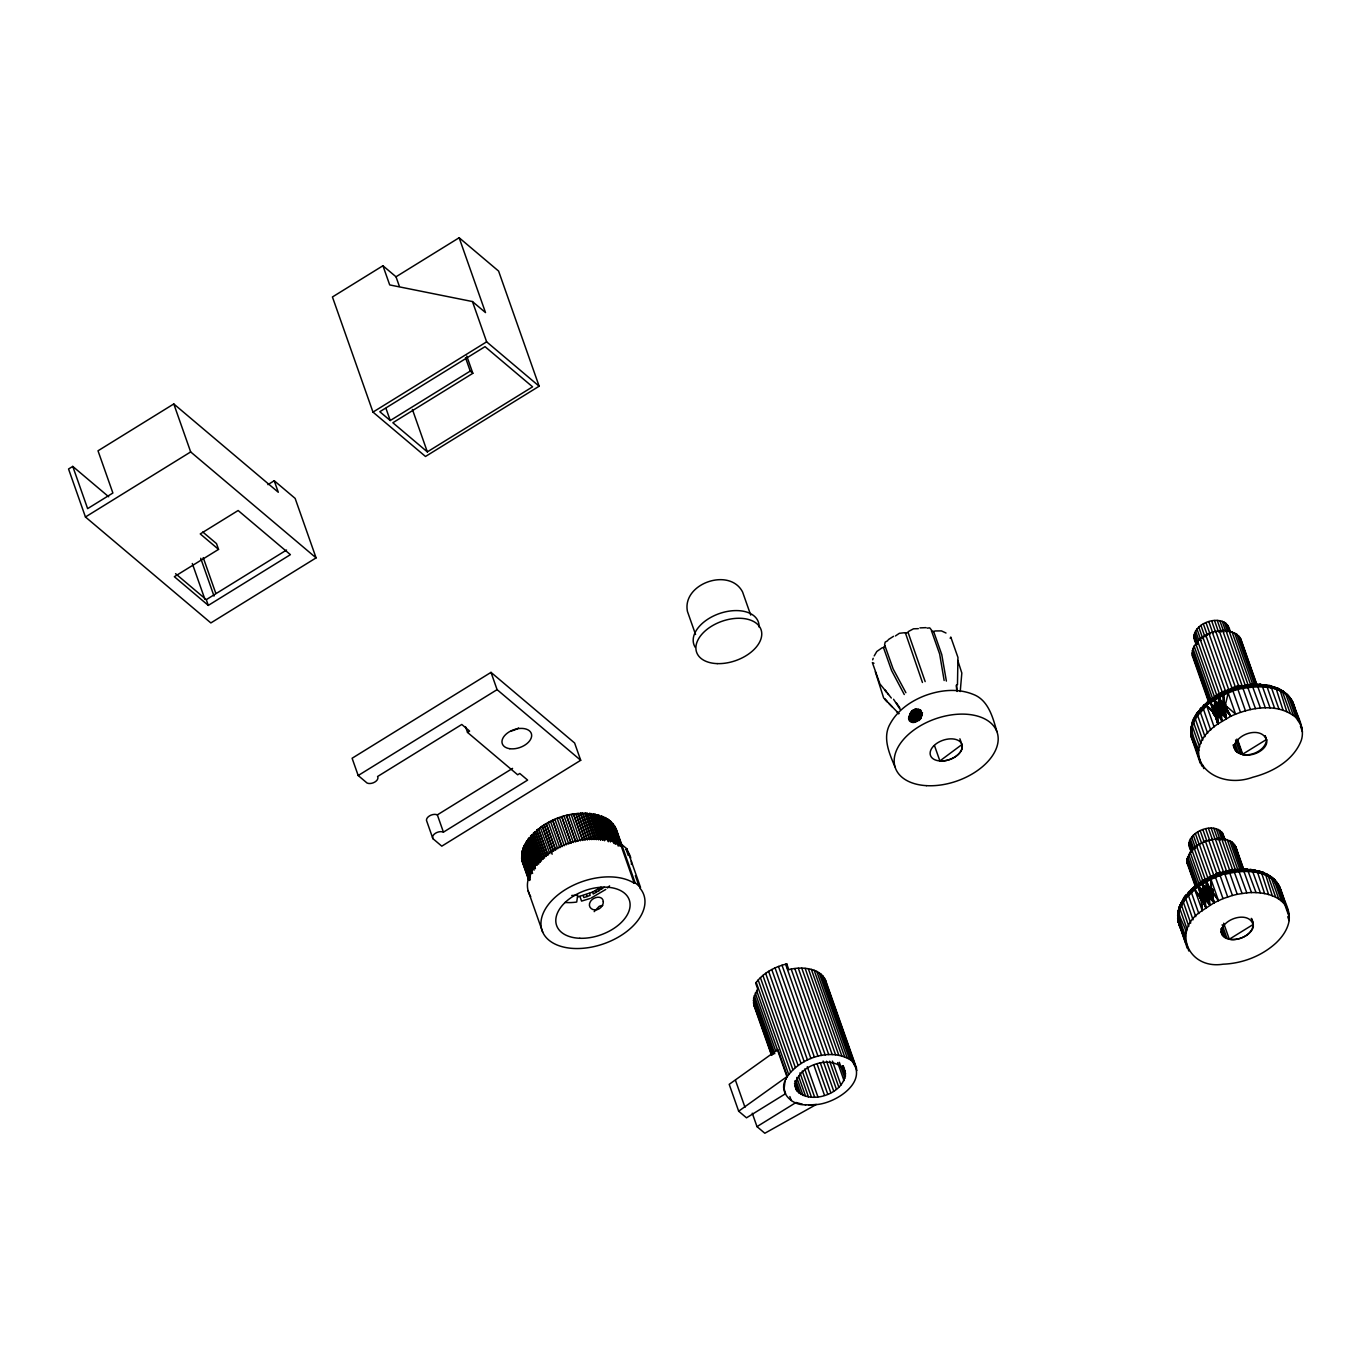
<?xml version="1.0" encoding="UTF-8"?>
<svg xmlns="http://www.w3.org/2000/svg" width="1371" height="1371" viewBox="0 0 1371 1371"><rect width="100%" height="100%" fill="white"/><g stroke="black" fill="none" stroke-linecap="round" stroke-linejoin="round"><path stroke-width="1.5" d="M1197.054 885.597L1194.998 886.18L1194.775 889.522C1202.795 905.426 1199.008 884.004 1210.045 887.842L1212.547 891.219L1209.119 888.357L1206.137 888.219L1203.532 889.676L1200.499 894.338L1202.213 910.618C1171.16 929.881 1187.989 969.863 1223.121 964.19C1242.349 963.47 1261.474 956.153 1275.784 943.197C1281.439 937.867 1286.324 931.389 1288.449 923.814C1292.099 911.012 1282.656 899.29 1279.88 887.345C1277.052 882.084 1272.614 875.349 1266.17 875.126M1224.937 705.568C1220.361 701.849 1212.632 708.447 1215.152 713.52L1214.483 714.48L1215.631 714.48C1212.701 708.327 1220.139 704.934 1224.577 703.666L1224.937 705.568L1222.606 703.94L1218.151 703.871L1219.984 695.457C1218.373 691.001 1235.888 687.899 1222.812 692.989L1225.605 708.978L1224.543 711.755L1220.601 714.959M1226.411 872.607L1223.583 871.836L1238.356 869.745L1246.805 892.847C1262.125 891.39 1282.571 894.817 1288.432 911.287M1195.752 916.651L1188.023 894.303L1188.965 891.664L1190.953 891.236M1281.491 901.073L1274.07 879.959C1251.192 860.354 1216.128 873.516 1194.775 889.522L1202.213 910.618L1214.055 902.786L1223.001 898.622L1215.58 877.509C1212.033 873.773 1221.921 870.379 1222.606 873.755L1225.006 874.355C1239.093 870.654 1254.825 869.728 1268.278 876.172C1283.496 882.581 1282.862 901.672 1289.1 914.268M1221.561 694.583C1219.83 692.115 1214.295 695.405 1215.22 698.182L1213.592 711.138L1217.876 723.939C1174.347 753.262 1212.701 791.89 1252.94 777.203C1272.288 772.181 1292.339 761.128 1300.633 742.019C1306.203 729.235 1297.086 716.45 1293.813 704.471C1292.27 700.084 1289.357 696.417 1285.809 693.606L1288.483 696.382L1295.921 717.496L1301.25 725.585M1216.643 696.331L1211.244 698.936L1210.456 702.843L1213.952 708.344L1212.975 712.543L1214.62 712.526L1217.654 716.33L1215.237 714.154L1213.918 714.702L1216.882 715.388L1216.368 716.776L1216.643 711.172L1219.23 707.556C1222.812 706.905 1214.997 713.623 1218.236 716.69L1214.483 714.48M1191.553 851.717C1179.009 833.774 1218.116 817.527 1223.549 836.55L1235.151 869.111M1215.237 714.154L1213.335 713.52C1212.187 711.395 1214.312 703.683 1216.728 706.888L1217.928 706.459C1218.099 704.06 1220.55 708.379 1218.219 707.864L1215.871 712.457L1217.671 713.263L1217.088 716.69L1217.774 715.731C1215.426 711.103 1221.869 704.883 1226.531 707.247L1219.522 708.961L1217.551 711.857L1217.054 716.005L1218.905 716.056L1220.259 711.48L1225.897 708.087L1225.691 706.271L1222.829 713.64L1225.348 709.921L1230.85 716.21C1250.763 707.145 1277.686 702.398 1295.921 717.496M1210.233 700.889L1212.667 698.987L1206.84 702.5L1206.686 705.808L1215.289 714.599L1218.75 716.279L1220.053 714.514L1219.008 713.109L1219.864 711.583L1223.84 708.156C1226.051 709.972 1220.653 714.36 1218.476 714.668L1220.824 710.075C1223.446 707.744 1219.179 707.83 1218.391 710.349L1218.356 711.326C1214.895 713.143 1221.235 716.022 1217.551 711.857M1219.522 708.961L1220.259 711.48L1217.705 711.995L1219.265 713.348L1217.174 713.571L1221.03 707.933C1225.126 708.173 1222.504 708.858 1222.127 711.172L1221.013 712.543C1220.824 715.302 1218.271 711.241 1218.322 714.531L1218.87 715.216L1221.115 709.75L1226.068 707.762M1222.127 711.172C1226.291 714.394 1223.121 707.282 1222.298 711.669C1218.648 714.154 1227.165 712.749 1221.167 712.697L1222.024 714.051M1185.487 936.222L1178.066 915.125C1178.494 903.163 1187.972 891.544 1198.477 886.729L1202.778 889.659C1205.52 885.597 1212.598 887.38 1212.495 892.47L1209.445 898.93L1211.878 895.366L1212.375 891.013L1209.119 888.357C1205.229 886.557 1207.697 873.721 1205.28 881.073L1203.104 880.576L1202.556 890.944L1200.927 892.418L1199.796 896.977L1200.825 899.496L1203.944 900.164M957.472 684.763L957.952 657.446L950.788 637.069L950.189 638.32M1199.933 709.87L1208.074 701.746L1200.276 708.944L1199.916 710.966L1207.645 733.314M1200.499 895.571L1201.322 891.87L1198.477 886.729L1198.768 884.004L1202.83 880.799M1287.112 694.977L1292.493 701.575C1279.263 681.164 1250.061 686.614 1230.164 690.898L1224.971 693.023L1223.412 695.097L1225.314 709.612L1226.925 708.516L1224.937 706.853L1228.159 693.006L1230.164 690.898C1250.163 683.632 1279.846 680.719 1292.493 701.575L1302.09 728.652M1201.973 900.456L1201.921 895.726L1204.681 890.653L1211.141 889.916C1215.014 894.355 1204.424 894.286 1205.726 899.993L1207.371 895.074L1212.324 892.504L1207.868 887.38L1206.634 881.673L1207.765 879.702L1227.765 872.384L1229.804 873.19L1237.242 894.303L1246.805 892.847M1209.599 888.665L1207.92 888.939C1202.298 889.728 1199.128 898.862 1203.909 900.353C1201.322 894.286 1207.457 889.093 1212.924 891.836L1207.543 892.658L1204.098 897.371L1210.524 891.15C1215.751 892.127 1200.705 892.71 1204.235 900.13M1194.844 887.98L1203.19 882.238L1206.634 881.673L1209.959 888.768L1212.598 889.351L1212.41 890.876L1207.08 891.064L1202.778 896.274L1204.629 893.087L1209.102 892.332L1207.714 890.859L1209.393 890.173L1210.062 891.973M1212.495 889.916L1212.461 891.03L1206.84 891.75L1204.852 890.79L1202.23 893.515L1204.869 895.657L1203.721 900.284L1204.424 898.879L1202.95 896.411L1211.998 892.384L1212.752 893.721L1208.674 896.171L1206.703 900.147M1204.801 896.977L1202.95 896.411L1203.704 894.749L1206.48 894.252L1207.285 892.864L1209.462 893.961L1209.016 891.955L1204.252 897.508L1206.531 897.131L1207.234 895.28L1209.89 895.709L1212.684 894.166L1210.165 892.932L1206.137 896.823L1209.085 896.463L1210.764 895.057L1210.319 893.069L1211.998 892.384L1211.004 894.372M1264.645 893.601L1257.241 871.442L1250.438 869.283L1248.707 870.208M1224.749 705.448L1220.036 703.032C1216.985 704.814 1214.14 707.453 1213.095 710.127C1214.329 710.761 1217.259 714.908 1214.449 713.794L1214.929 709.647L1216.917 706.75L1218.425 705.722L1225.228 706.151C1219.487 702.243 1211.124 715.336 1219.402 715.833L1214.809 715.611M1213.626 708.55L1216.42 710.418L1218.373 708.002L1220.55 708.67L1222.366 706.905L1223.806 708.584L1224.114 706.476L1221.03 707.933L1220.995 710.572C1217.774 711.669 1224.354 713.211 1219.008 713.109M1187.286 948.321L1177.809 920.078L1178.717 909.539L1181.031 906.3M1198.82 913.566L1191.382 892.47L1191.176 891.133L1194.775 889.522C1197.209 895.04 1203.035 903.712 1209.428 897.748L1214.055 902.786L1211.638 890.979L1212.444 889.213L1206.24 889.608L1203.567 891.63L1202.007 890.876M1212.547 891.219L1212.598 889.351L1209.702 890.293L1209.753 888.802L1211.621 890.739L1211.347 888.956M1211.021 891.39L1211.073 889.899L1212.015 891.716L1210.13 891.51L1211.073 889.899M1196.369 644.233C1183.739 624.319 1227.216 608.758 1230.181 632.014M1188.965 891.664L1185.315 897.457L1193.044 919.821M1213.266 890.482L1211.707 890.584L1211.45 888.408L1209.873 887.705L1209.839 888.819L1206.634 881.673L1205.178 889.025L1202.538 890.242M1211.981 890.465L1212.598 889.351L1208.485 889.179L1208.451 887.705L1207.457 889.762L1204.938 888.511L1202.778 889.659M1228.502 629.923L1228.159 626.256M1251.26 918.364C1261.371 934.748 1227.336 948.543 1221.218 932.417C1221.595 918.193 1250.952 909.727 1253.368 926.179A16.401 10.008 -19.4 0 1 1231.775 939.529L1229.307 939.238L1223.669 923.214M918.176 720.58C923.54 717.461 921.603 707.213 914.748 709.133M909.299 717.307L910.875 712.372M911.681 711.189L911.252 711.96L912.64 710.247M1219.556 694.634L1218.322 695.32L1220.173 703.357L1218.031 703.237L1214.517 700.05L1210.764 701.147L1197.26 714.325L1204.989 736.69M1197.26 714.325L1200.927 708.276L1223.412 695.097L1240.909 687.659L1243.034 688.448L1250.455 709.561M1205.4 899.033L1205.349 900.147L1203.892 899.187L1205.846 899.05L1204.252 897.508M845.324 1071.848C834.168 1051.317 791.084 1066.655 796.208 1089.705C810.467 1108.196 854.561 1090.099 843.199 1065.815M1215.22 698.182L1219.984 695.457L1223.412 695.097L1222.983 704.814L1224.389 704.094L1225.314 706.014L1224.56 704.231L1221.27 702.672L1218.853 697.462L1210.764 701.147M1188.554 894.046C1185.178 894.406 1182.248 898.673 1183.276 901.964L1190.714 923.06M1180.911 926.659L1188.811 950.994M1201.801 900.439L1200.67 899.359L1201.544 898.862L1201.647 900.301L1204.355 901.004L1209.565 898.125L1211.621 898.759L1211.758 894.098L1211.878 895.366L1213.404 895.452M1226.291 709.989L1226.051 706.768L1226.257 707.967M1230.335 690.658C1229.461 687.591 1225.691 690.881 1228.159 693.006L1235.579 714.12L1223.001 703.254L1219.162 702.809L1215.134 706.099L1213.592 711.138L1206.686 705.808L1197.551 715.576L1193.541 722.448L1191.365 729.338L1191.21 736.741L1200.242 763.219M1200.619 710.744C1197.14 711.189 1194.398 715.645 1195.323 719.004L1202.761 740.1M1195.666 887.311L1187.149 863.147L1187.012 858.846L1191.862 849.849L1196.523 845.787L1205.383 841.074L1218.476 838.418L1224.509 838.881L1231.741 841.76L1235.785 846.798L1243.6 868.957M1192.222 729.475L1190.868 734.65L1194.364 744.916L1190.748 733.296L1191.725 725.533L1191.005 732.714L1198.443 753.81M1182.865 930.789L1179.848 927.224L1179.848 922.375M1178.255 912.915L1177.809 920.078L1180.825 928.116L1179.848 927.224C1176.421 917.782 1177.706 902.615 1186.481 896.942M1218.476 705.465L1216.951 704.488L1218.459 703.597C1221.664 704.231 1218.391 705.208 1216.951 704.488L1213.952 708.344M1192.342 726.082L1191.468 737.769L1193.798 743.099M1199.659 747.024L1192.222 725.91L1193.815 718.867L1197.363 714.102L1192.873 721.095M960.231 691.532L961.825 673.041L957.781 660.479M1178.22 922.117L1178.203 914.371M1234.688 749.149C1232.872 734.496 1261.423 725.088 1266.53 739.929C1265.125 754.41 1236.796 762.156 1233.266 745.156M1191.21 736.741L1190.988 733.279L1192.324 730.76M1186.155 932.966C1185.247 924.14 1173.079 911.081 1182.042 903.266M1204.852 890.79L1202.384 893.652L1205.178 893.155L1204.681 890.653L1203.875 892.058L1201.082 892.555L1200.328 894.2L1201.801 896.668L1199.968 895.863L1201.921 895.726L1203.172 892.898C1203.292 890.756 1207.782 893.892 1206.411 889.762L1208.759 890.859L1208.074 889.076L1206.24 889.608L1207.92 888.939L1207.08 891.064L1206.771 887.98L1209.873 887.705L1209.393 889.505M1209.393 890.173L1209.102 892.332M1190.988 733.279L1201.801 766.029M1190.868 731.96L1190.748 733.296L1192.222 727.658M1196.3 714.685C1186.618 725.585 1194.501 739.089 1198.802 750.451M1185.504 942.511L1178.066 921.415L1178.289 916.205M1190.748 731.394L1190.868 730.058M1190.988 728.412L1190.868 729.715L1191.228 726.75M1177.706 915.657L1185.281 939.409M1209.016 891.955L1208.588 894.595M1180.105 904.929L1178.22 910.738L1177.672 918.861M1179.111 911.784L1180.928 903.986L1183.43 900.233L1179.197 907.225M1218.682 716.502L1218.562 714.188L1217.002 715.114L1217.876 723.939L1230.85 716.21L1225.246 705.876L1222.915 703.923L1219.162 703.529L1215.134 706.099L1214.517 700.05L1217.174 704.368L1218.151 703.871L1215.666 705.534M1211.141 876.96L1211.244 890.105L1212.598 889.368L1211.261 889.882M1192.821 657.189C1188.554 634.842 1229.067 620.343 1240.909 639.263L1256.933 684.78M1210.216 898.176L1212.461 893.703M1206.669 704.334L1210.456 702.843L1214.432 707.213L1215.134 706.099M1223.96 706.339L1218.219 707.864L1218.939 710.367L1216.403 710.898L1217.722 711.515C1215.871 714.634 1216.06 707.916 1215.683 714L1217.568 714.205L1215.786 715.593L1217.842 716.365L1215.751 714.891L1216.368 712.132L1215.1 709.784L1217.071 706.888L1219.23 707.556L1225.503 704.386L1221.338 704.146L1219.899 705.277L1218.613 703.734L1215.597 705.654M529.994 879.411L521.734 853.825L529.977 875.761M528.778 880.251L522.145 861.434C521.426 820.475 590.867 795.951 616.007 828.392L635.099 882.718L640.48 887.277L639.623 887.791A53.915 32.904 -19.4 0 1 592.906 946.83A53.915 32.904 -19.4 0 1 546.326 907.448A53.915 32.904 -19.4 0 1 634.259 883.25L635.099 882.718M571.176 814.82L573.541 814.117L582.692 840.132M573.541 814.117L582.658 840.474M771.53 1055.327L753.81 1004.994L753.639 997.968L757.7 988.937L755.661 983.178C762.996 973.016 774.786 966.812 786.783 963.933L788.805 969.691C802.446 965.784 826.233 968.286 826.627 986.503M1200.43 895.777L1198.477 886.729L1201.99 890.824L1201.322 891.87M1209.89 895.709L1210.319 893.069L1205.555 898.622L1207.148 900.147C1206.977 894.406 1211.775 900.387 1211.758 894.098L1211.021 879.479L1212.272 875.641L1224.2 872.316L1232.443 895.469L1237.242 894.303M910.19 717.273L910.173 720.015M911.424 720.186L914.44 713.657L921.021 711.395M914.029 722.397L917.062 715.868L922.152 713.691M1271.534 688.002L1270.06 685.654L1264.662 684.695L1271.534 688.002L1278.972 709.115M1208.485 889.179L1206.771 887.98L1204.938 888.511L1208.297 887.568L1208.091 888.408L1206.874 887.38L1206.634 881.673M1207.268 893.498L1207.714 890.859L1201.647 895.297L1203.104 897.782L1202.401 899.17M1211.638 894.166L1207.834 898.228L1205.555 898.622M1220.259 702.638L1222.075 703.563L1218.853 697.462L1218.459 703.597M1221.27 702.672L1220.67 703.683L1219.162 702.809M1221.527 714.411L1222.384 713.725M1218.613 703.734L1220.19 703.169L1219.899 705.277L1223.069 704.077L1224.337 705.671M1223.155 712.903L1223.001 713.777L1225.246 709.972L1224.132 712.389L1215.957 716.193L1213.763 714.565L1212.907 711.652L1214.946 711.977L1214.278 713.657L1216.454 714.617L1215.597 714.754L1216.54 716.913M1207.782 899.513L1208.708 898.896M1222.863 713.674L1225.28 710.846L1223.652 710.144L1221.167 712.697M1214.123 726.921L1206.686 705.808L1213.815 712.32L1213.164 713.383L1214.655 715.473L1215.289 714.599L1217.122 716.279L1219.179 714.788L1220.07 715.628L1220.31 714.36L1221.681 714.925M1191.108 728.035L1193.37 721.232L1192.564 724.471L1193.73 723.614M1211.793 895.314L1214.055 902.786L1212.101 894.697L1208.999 899.016L1210.473 896.891L1214.055 902.786L1211.433 895.948L1207.508 900.062L1206.223 899.462L1205.914 900.747L1205.178 899.736L1204.355 901.004L1204.218 899.822L1205.897 907.825L1201.544 898.862L1202.213 910.618M1212.015 891.716L1210.524 891.15L1212.358 892.864L1209.685 893.275M1201.304 892.71L1203.447 900.044L1201.493 899.359L1203.155 898.588L1201.27 896.977L1203.224 896.84L1204.492 894.012L1203.481 892.11L1205.178 893.155L1209.222 890.036M1229.804 873.19C1223.566 866.575 1243.257 871.51 1247.456 869.522L1256.042 892.624M1224.577 703.666L1225.314 709.612M530.388 876.24L521.94 852.231L522.351 850.637L530.594 872.607M587.371 839.549L578.202 813.534L575.906 813.757L584.989 840.097M578.202 813.534L587.285 839.892M785 1081.393L784.109 1088.711L785.566 1093.681L746.51 1117.828L738.661 1111.196L729.201 1084.341L777.888 1049.518L787.348 1076.372L785.686 1079.388M1204.372 896.788L1204.526 897.936L1202.573 898.074L1204.458 899.702L1200.825 899.496L1200.533 896.343L1199.796 896.977M1215.786 715.593L1216.934 715.576L1215.957 716.57L1216.917 715.576L1215.957 714.891M1228.159 693.006L1224.971 693.023L1225.348 691.738M1205.932 894.183L1206.154 891.887L1208.382 892.161M1206.154 891.887L1204.783 893.224L1205.006 895.863L1207.782 895.366L1207.457 893.001M1207.611 898.074L1208.708 896.531L1211.193 896.805L1207.611 898.074L1209.376 895.486L1208.605 893.961L1207.234 895.28M1268.603 894.543L1261.457 872.522L1253.694 870.225L1262.52 872.093L1268.278 876.172L1275.698 897.268M1223.069 704.077C1222.161 708.344 1221.835 703.1 1220.481 704.625M872.693 659.828L873.207 658.269M1215.786 716.056L1216.128 714.959L1217.876 723.939L1218.082 715.045L1221.955 721.146L1221.475 713.76L1223.635 712.149L1226.291 718.558L1221.475 713.76L1220.07 715.628M1191.176 891.133L1191.416 889.248L1195.461 885.666M1207.08 891.064L1205.966 892.401M1217.551 706.116L1215.769 705.791L1213.266 710.264L1217.637 709.27L1217.122 704.625M1205.709 704.848L1203.807 705.191L1202.95 707.727L1210.696 730.058M1221.75 705.739L1220.893 706.031L1221.51 704.283L1223.275 705.894L1224.56 704.231L1223.909 705.037L1223.258 703.134L1221.612 702.826L1219.624 703.837M1223.052 706.836L1222.195 707.128L1222.812 705.38L1224.594 706.99L1224.389 705.174L1223.549 707.145L1222.812 705.38L1219.573 706.699L1222.641 705.242L1222.247 706.048M1223.498 708.224L1224.114 706.476L1230.85 716.21L1224.988 708.893L1225.657 708.002M1204.646 704.865L1195.049 717.736L1191.536 726.047L1192.53 722.226M1191.81 734.016L1191.57 736.381M908.63 717.856A7.78 5.553 -47.5 0 0 909.539 720.923C913.84 725.208 920.027 719.929 921.329 715.251M1220.053 714.514L1224.817 709.338M909.042 716.313L910.687 713.006L915.04 709.527M910.344 717.41L911.818 713.965L916.342 710.624M911.664 718.507L914.611 713.794M912.966 719.621L917.456 713.76M914.268 720.718L917.216 716.005L920.438 714.068M1225.143 709.253L1223.155 710.881L1217.242 709.373L1217.722 711.515M1224.132 712.389L1224.577 711.223L1226.291 718.558L1222.589 713.006M531.245 873.019L522.779 849.009L523.431 847.398L531.657 869.403M591.946 839.292L582.795 813.277L580.55 813.329L589.581 839.686M582.795 813.277L591.826 839.635M786.011 1078.891C777.751 1092.121 792.438 1106.071 805.874 1104.7M1177.912 912.503L1179.266 910.19M919.29 719.072L921.004 716.416M1191.656 724.779L1192.976 722.586M1179.043 908.133L1177.62 915.485L1179.557 908.493M1222.812 692.989L1223.172 692.132L1219.796 694.514M1200.979 743.562L1193.541 722.448L1194.621 717.958M594.174 911.646L599.144 906.42A7.506 5.827 -37.5 0 1 602.726 905.528M1211.433 895.948L1209.153 899.153L1207.508 900.062L1207.285 899.033L1209.873 905.203L1209.428 897.748L1210.901 897.302M1200.019 898.108L1200.67 897.062L1194.775 889.522L1185.607 898.708L1179.814 908.562L1187.252 929.658M1223.635 704.454L1223.412 695.097M1283.033 710.195L1276.007 688.242L1270.06 685.654L1267.01 686.374M1265.536 684.815L1250.9 684.386L1245.519 685.826L1266.341 685.294M874.201 655.921L876.789 651.499L881.947 647.917A12.836 7.832 -19.4 0 1 883.472 647.54A35.937 21.936 -19.4 0 1 884.981 645.844A12.836 7.832 -19.4 0 1 884.586 644.953L885.169 642.091L887.74 640.703M1180.671 903.712L1182.368 900.85M1220.19 703.169C1221.064 707.333 1224.372 701.489 1222.606 703.94L1224.406 703.529M1255.476 708.653L1247.096 685.551C1226.531 691.327 1240.704 680.736 1243.034 688.448M532.548 869.78L524.082 845.77L524.956 844.159L533.867 868.186M596.419 839.343L587.251 813.329L585.091 813.226L594.054 839.583M587.251 813.329L596.231 839.686M1212.255 892.35L1211.758 894.098M1191.862 849.849L1203.224 882.084L1207.765 879.702L1207.731 877.8L1210.456 876.463M1198.871 884.998L1202.436 884.106L1206.154 888.648L1206.617 887.842L1203.721 888.734L1202.316 880.85M1209.753 888.802L1208.828 890.413L1209.702 890.293M1208.537 896.394L1209.908 895.057L1211.467 895.983L1208.776 898.965L1205.006 895.863M1212.65 890.053L1212.735 891.561M1184.201 897.748L1181.065 903.969L1188.777 926.35M1203.721 888.734L1203.361 890.19M917.696 720.358C924.877 716.108 918.022 704.934 911.664 711.566M910.995 715.713L916.514 710.761M916.051 719.998L917.045 718.387M916.205 720.135L920.061 715.97M1216.42 710.418L1214.569 711.36C1216.591 707.899 1212.769 712.166 1215.94 711.995L1215.529 713.863L1217.242 713.091L1217.568 714.205L1217.122 716.279L1219.659 715.336M1204.732 888.048L1203.31 891.973M1265.347 873.91L1272.305 895.76M1195.118 716.553L1198.408 711.446M1223.446 704.351L1225.571 707.059L1224.354 707.95M534.981 868.529L525.83 842.514L526.892 840.937L535.787 864.998M600.704 839.72L591.535 813.706L589.461 813.431L598.407 839.789M591.535 813.706L600.481 840.046M815.574 1104.632C835.179 1103.758 869.334 1081.822 851.545 1060.537C830.809 1047.153 800.458 1057.658 787.005 1076.903L756.603 990.565M1236.334 870.071L1242.349 869.008L1243.548 870.328L1251.483 892.572M1208.451 887.705L1210.302 889.625L1211.45 888.408M1202.641 900.319L1202.795 898.451L1201.27 898.211L1203.104 897.782M1203.704 894.749L1204.783 893.224L1206.48 894.252M1183.053 899.53L1186.395 894.663M1205.023 900.147L1205.846 899.05M1201.647 900.301L1202.298 899.427L1205.897 907.825L1205.178 899.736L1209.873 905.203L1208.365 898.451M1197.311 713.177L1200.927 708.276M1215.597 714.754L1215.529 713.863M1222.504 713.314L1222.298 711.309M1215.7 712.32L1214.38 712.903C1218.905 711.96 1212.769 715.285 1214.98 712.783L1214.552 711.84L1213.146 712.697M1223.686 708.019L1221.852 709.133M1224.988 709.115L1223.172 710.247M537.158 865.324L527.989 839.309L529.257 837.767L538.837 863.867M604.782 840.406L595.614 814.391L593.66 813.963L602.555 840.303M595.614 814.391L604.508 840.731M1218.511 715.696L1217.002 715.114L1218.905 716.056L1217.054 716.005L1217.208 714.599M1185.349 896.343L1193.781 888.408M1215.237 838.641L1226.514 871.082L1228.553 870.671M1206.874 887.38L1206.154 888.648M1224.766 709.955L1225.605 708.978M1254.276 685.089L1255.51 684.163L1257.396 685.586L1265.33 707.83M1272.031 686.905L1279.948 689.836L1286.786 711.583M1222.606 873.755L1220.259 875.795L1217.534 875.435L1215.58 877.509L1212.564 877.423M539.711 862.188L530.543 836.173L531.999 834.682L541.545 860.817M608.604 841.383L599.453 815.368L597.619 814.802L605.759 839.138M609.564 885.889L607.456 887.945M1207.868 887.38L1206.137 888.219L1202.436 884.106M1213.078 711.806L1214.929 709.647M1188.349 892.315L1192.77 888.391M1223.823 711.995L1224.937 710.589L1226.291 718.558L1225.246 709.972L1224.543 711.755M1241.44 685.774L1247.096 685.551M1208.776 887.534L1208.091 888.408L1209.873 887.705M1210.302 889.625L1211.193 888.819M1247.456 869.522L1240.498 869.831L1241.698 868.906L1252.066 869.882L1260.429 892.949M1203.241 705.791L1211.861 698.799M1230.867 871.716L1232.101 870.585M542.642 859.154L533.49 833.14L535.118 831.7L544.63 857.869M611.449 840.68L602.983 816.67L601.303 815.951L609.427 840.269M602.983 816.67L610.386 838.983M1220.927 704.934L1221.612 702.826L1221.681 703.717L1223.086 702.997M1221.51 714.788L1222.829 713.64M1191.416 889.248L1200.636 882.941L1198.254 884.706M1191.142 890.087L1196.146 885.477M1278.783 899.05L1271.345 877.937L1263.548 872.504L1259.006 872.676M1211.707 894.543L1213.146 893.361M895.434 635.955L899.342 633.316L904.346 632.734A12.836 7.832 -19.4 0 1 905.494 633.162A35.937 21.936 -19.4 0 1 908.048 632.357A12.836 7.832 -19.4 0 1 908.802 631.311L913.497 628.809L918.33 628.655M1206.617 703.306L1220.893 693.915M1213.164 713.383L1214.226 712.766M545.932 856.241L536.764 830.226L538.546 828.855L548.04 855.058M615.356 844.262L606.205 818.247L604.697 817.39L612.768 841.691M606.205 818.247L614.277 842.548M605.759 889.453L591.124 898.039M1200.893 893.669L1202.607 893.823L1201.082 892.555M1200.191 898.245L1201.836 897.491L1201.407 896.617L1199.951 897.114L1202.007 898.245L1200.191 898.245L1202.127 898.93M601.68 889.111L601.012 887.191L592.563 892.093L593.249 894.012L604.2 887.243M934.491 745.584L939.889 760.939L961.911 744.556L959.889 738.798M918.364 716.964L919.907 715.833M1194.792 886.951L1207.234 878.914M738.661 1111.196L787.348 1076.372M1224.697 704.814L1221.338 704.146M1224.457 711.977L1225.417 711.309L1224.474 711.343M1202.795 900.456L1204.098 899.565L1204.629 900.456M1218.425 705.722L1218.373 708.361C1217.671 710.384 1214.843 708.036 1216.917 706.75M888.219 639.691L893.532 636.315M1210.833 699.399L1215.974 696.057M1181.631 904.38L1179.094 908.476M549.805 853.687L540.363 827.467L542.299 826.199L551.742 852.419M618.235 846.096L609.067 820.081L607.747 819.104L615.785 843.388M609.067 820.081L617.121 844.365M1198.905 883.284L1203.841 880.165M1194.158 719.055L1195.255 718.335M382.937 265.751L332.433 296.976L372.981 412.105L425.49 456.474L539.146 386.211L498.598 271.081L459.148 237.749L396.013 276.788L382.937 265.751L389.707 284.928L472.447 301.551L485.505 312.588L459.148 237.749M108.686 496.765L72.766 466.414L68.55 469.002L85.448 516.987L210.86 622.931L316.084 557.877L295.142 498.393L274.234 480.741L267.928 484.649M274.234 480.741L278.296 492.258L173.791 403.948L98.009 450.802L112.885 493.012L87.624 508.624L72.766 466.414M85.448 516.987L190.672 451.933L316.084 557.877M372.981 412.105L486.636 341.842L539.146 386.211M390.255 420.537L470.236 371.095L472.841 373.306L392.86 422.748L427.341 451.882L532.582 386.828L485.026 346.657L379.801 411.711L390.255 420.537L385.988 408.421M218.555 549.377L174.34 576.694L208.306 605.399L290.395 554.655L238.143 510.509L200.252 533.919L218.555 549.377L216.515 543.619L202.805 532.034M175.557 573.678L206.284 599.641L286.556 550.028M512.583 768.377L437.349 814.871A6.581 4.01 -19.4 0 0 429.466 815.916A6.581 4.01 -19.4 0 0 426.827 821.383L432.91 838.658L441.788 846.164L580.704 760.288L574.62 743.013L491.007 672.373L352.107 758.249L358.191 775.523L367.068 783.03A6.581 4.01 -19.4 0 0 374.934 781.984A6.581 4.01 -19.4 0 0 377.591 776.517L461.787 724.471L469.619 731.103L467.511 732.405L465.489 726.647M358.191 775.523L497.09 689.647L580.704 760.288M432.91 838.658A6.581 4.01 -19.4 0 1 435.55 833.191A6.581 4.01 -19.4 0 1 443.433 832.146L527.612 780.099L519.78 773.484L517.672 774.786L467.511 732.405M628.244 855.47L626.119 849.42L626.958 848.889L640.48 887.277M1236.865 739.089L1242.263 754.444L1266.461 739.5L1265.107 735.661M752.268 1113.201L756.998 1126.619L796.054 1102.49L802.618 1104.289M1229.307 939.238L1253.368 924.362M1217.294 716.416L1218.75 716.279M1203.498 881.056L1204.492 880.473M1215.169 696.502L1218.973 694.292M553.421 850.911L544.253 824.896L546.292 823.714L555.701 849.969M620 846.198L610.421 821.092L617.738 843.354M611.552 822.189L618.869 844.45M1203.378 880.216L1206.291 878.554M1203.104 880.576L1206.686 878.571M1214.637 714.617L1216.454 714.617M1188.023 894.303L1191.382 892.47M1218.339 694.651L1220.361 693.555M1293.264 715.251L1285.827 694.137L1279.948 689.836M1206.086 878.897L1208.571 878.211M1206.069 879.548L1212.855 876.172L1213.352 876.943M1219.796 693.863L1223.172 692.132M1219.984 695.457L1224.971 693.023M557.74 848.786L548.383 822.531L550.714 821.726M612.254 823.543L613.625 824.519L634.259 883.25M1207.56 878.125L1212.855 876.172M916.753 721.009L911.818 721.266M915.211 709.664L910.515 712.869L908.87 718.918M919.118 712.971L914.44 716.176L912.778 722.226M1202.333 893.292L1203.172 892.898L1202.178 891.013M1222.761 692.372L1224.971 691.31M577.517 897.028L592.563 892.093M1215.032 707.059L1216.334 708.156L1213.781 708.687M1224.646 691.498L1232.083 688.585L1240.464 712.303M1224.731 692.098L1232.289 689.133M561.87 846.404L552.702 820.389L555.084 819.721M614.105 825.959L622.143 847.364M524.339 865.375L524.579 866.883M1212.221 875.915L1214.912 874.732M1212.307 876.515L1217.002 873.755L1214.757 874.852M1283.839 903.318L1274.756 879.959L1266.993 874.167L1260.206 872.11M1226.788 706.956L1225.057 707.847L1225.897 708.087M583.172 895.64L583.857 897.559L587.045 896.548L590.181 895.349L589.513 893.429M1223.001 898.622L1232.443 895.469M1230.164 690.898C1228.33 687.814 1238.356 684.677 1238.013 689.664L1245.434 710.778M566.463 844.81L557.192 818.487L559.488 817.682L568.742 844.005M589.976 898.536L581.561 901.09L579.95 896.48M1217.054 873.978L1219.282 873.19L1227.679 896.908M1216.128 707.59L1216.728 706.888M1216.351 715.234L1215.066 715.662L1216.111 716.707M1218.579 716.142L1220.241 715.765M1222.075 703.563L1223.001 703.254L1218.853 697.462M1219.025 712.629L1218.562 710.486L1219.693 711.446M1237.208 687.625C1231.312 690.813 1231.998 686.237 1235.494 689.099M1219.35 873.687L1224.2 872.316M1183.002 901.09L1184.321 900.696M1236.899 687.094L1234.877 687.676M571.022 843.199L561.819 816.876L564.132 816.208L573.352 842.531M522.145 861.434L522.368 859.823M616.779 832.814L617.001 831.203L617.533 834.168M1221.767 872.35L1223.892 871.785M1217.02 713.434L1216.403 710.898M1236.591 687.145L1241.766 685.928M1223.583 871.836L1226.994 871.013L1227.765 872.384M1223.566 872.402L1228.93 871.168M1213.335 713.52L1215.152 713.52L1214.278 713.657M1225.725 704.625L1223.909 705.037L1224.286 705.928M927.156 628.141L929.744 627.867L931.457 630.009A12.836 7.832 -19.4 0 1 931.543 630.986L939.649 654.018L944.139 680.496M917.662 711.738L921.175 711.532M918.964 712.834L920.832 712.594M575.666 841.863L566.497 815.522L568.828 815.008L577.996 841.348M529.36 880.473L521.614 858.469L522.077 856.841M1211.33 889.248L1210.507 888.408M1204.424 898.879L1201.339 899.205M1227.988 870.756L1233.66 870.311L1242.04 893.429M1206.394 889.659L1203.378 889.539L1204.424 890.842L1205.537 890.636L1205.109 888.648M1216.9 715.868L1217.774 715.731L1215.94 715.731L1216.831 714.976M1275.681 688.379L1278.115 688.396L1282.193 691.001L1290.214 713.28M1245.811 685.192L1251.997 684.986L1260.463 708.087M521.94 852.231L530.183 874.201M919.924 627.901L926.008 627.644M1278.954 690.161L1282.639 690.881L1287.866 695.2M1207.765 879.702L1211.021 879.479L1218.459 900.576L1212.495 892.47L1212.29 893.326M1280.548 691.258L1283.239 691.43L1286.598 694.052L1281.559 690.281M1256.179 684.266L1250.386 684.66L1251.449 684.489M1219.247 706.939L1220.19 706.905L1219.762 704.694M1220.55 708.036L1222.504 707.487M1217.242 709.373L1219.693 709.458L1219.727 706.836M1225.126 709.698L1222.349 709.047L1222.298 711.669L1219.864 711.583L1220.961 713.554M522.779 849.009L531.023 871.013M812.763 1104.786L805.223 1104.889M808.582 1105.043L816.345 1104.46L764.829 1133.251L756.998 1126.619M1269.872 878.074L1273.848 879.017L1279.88 887.345M1225.434 708.533L1226.925 708.516M1246.753 869.025L1233.197 869.814M1254.876 684.437L1260.772 684.352L1262.125 685.671L1270.077 707.933M920.678 712.44L922.477 712.629M1221.852 709.767L1219.676 709.098M1221.013 712.543L1220.995 710.212M524.082 845.77L532.308 867.792M1245.262 869.214L1260.686 871.648M1262.245 684.815L1259.229 684.523L1260.772 684.352M525.83 842.514L535.427 868.597M1254.705 869.968L1255.647 870.105M1261.406 871.905L1264.867 874.664L1261.457 872.522M1268.895 875.641L1263.342 873.498L1264.456 874.081M1279.126 688.962L1275.818 687.694L1281.337 690.093M1265.193 685.226L1270.934 686.151M1272.031 877.663L1268.758 875.863L1274.876 880.062M527.989 839.309L536.866 863.422M1281.954 691.173L1284.576 692.492M1270.094 876.926L1273.453 878.777M1210.953 896.24L1211.878 895.366M1273.505 880.49L1277.035 882.513M1274.156 881.399L1278.355 884.689L1285.792 905.785M1269.066 685.517L1275.219 687.368M1248.09 870.362L1253.008 871.853M1275.219 883.13L1278.835 885.323M1210.764 895.057L1208.759 894.098M530.543 836.173L540.105 862.308M1262.125 685.671L1267.198 687.248L1274.636 708.361M918.57 709.321L920.044 709.801M1220.876 707.796L1221.201 706.391M1222.178 708.91L1222.538 707.042M1223.48 710.007L1223.84 708.156M873.001 662.947L873.978 663.273M1258.698 870.979L1263.496 872.624M1225.64 706.768L1226.617 707.128M1273.179 686.682L1277.961 688.431L1279.366 690.47L1276.007 688.242M1252.734 870.722L1257.207 872.487M533.49 833.14L543.002 859.309M1205.675 897.902L1207.097 896.223L1206.086 894.32L1207.782 895.366M1206.977 898.999L1208.399 897.32L1207.405 895.417L1209.085 896.463M1216.248 705.02L1214.517 700.05M1257.241 871.442L1261.166 873.43M1217.259 716.005L1218.185 716.485M1271.671 687.008L1275.596 689.082M1265.81 873.55L1268.038 874.749M1263.548 872.504L1264.542 873.036M1268.792 875.264L1269.872 875.846M1211.433 890.465L1212.461 891.03L1210.696 891.287L1210.165 892.932M536.764 830.226L546.258 856.429M946.007 633.025L941.397 630.883L935.125 630.968A12.836 7.832 -19.4 0 0 933.651 631.534A35.937 21.936 -19.4 0 0 931.543 630.986M1287.952 696.022L1290.094 697.668M1208.708 896.531L1210.404 897.577L1210.062 895.194M1280.274 689.527L1283.496 691.789M1279.057 689.305L1280.308 690.041M1289.683 698.627L1290.916 699.364M1265.759 873.944L1267.524 875.006M1277.069 884.381L1280.994 890.173M1278.132 887.123L1280.36 888.956L1281.885 896.257L1281.251 895.006M919.872 709.664L921.106 710.538M920.678 711.84L918.073 710.744L914.92 711.36A6.495 4.593 -47.3 0 0 910.567 719.415M1270.043 876.138L1276.658 883.575M1203.31 899.342L1201.493 899.359L1202.127 900.593M626.958 848.889L621.577 844.347L620.737 844.879A53.915 32.904 -19.4 0 0 554.21 849.849A53.915 32.904 -19.4 0 0 530.731 896.617M1283.256 692.201L1284.456 693.28M897.028 711.892L898.776 713.554L883.661 697.959L875.315 671.739M912.212 721.592L910.498 719.467M544.253 824.896L553.661 851.134M1290.368 698.456L1291.328 699.45M1286.958 694.257L1290.711 698.867L1298.388 720.341M1292.219 702.226L1294.652 707.539L1294.018 706.322M888.974 703.46L892.093 706.785M1196.523 641.474L1194.347 638.475M898.793 713.76L897.508 712.354M1280.051 890.859L1281.028 891.921M1288.294 695.663L1289.151 696.708M1221.235 705.945L1222.195 707.128M1219.916 704.848L1220.893 706.031M1213.643 710.795L1210.456 702.843L1213.592 711.138M887.483 693.126L891.321 698.028M1276.11 881.553L1279.383 887.928M888.477 694.497L879.908 683.906L872.35 662.57M896.274 702.689L899.839 707.899M1212.324 891.321L1218.459 900.576M893.549 699.261L900.284 709.578M1189.017 866.9L1187.149 863.147M1214.637 707.179L1215.751 709.115M1206.223 899.462L1209.873 905.203M905.888 692.698L893.104 668.877L884.981 645.844M1225.571 707.059L1230.85 716.21M755.661 1009.142L753.81 1004.994M552.702 820.389L562.024 846.678M921.295 712.56L922.015 714.394M911.801 720.563L912.709 721.934M910.875 719.792L911.407 720.82M904.277 694.514L891.596 670.573L883.472 647.54M1240.909 687.659L1239.864 686.134L1239.555 687.882M1217.054 710.212L1215.94 708.276L1218.219 707.864M1219.179 714.788L1221.955 721.146L1220.31 714.36M1202.298 899.427L1205.897 907.825M925.168 681.593L908.048 632.357M1200.859 892.949L1198.477 886.729L1200.619 894.629M1179.368 923.78L1178.58 921.638L1179.266 925.202M1300.428 726.099L1302.45 731.857M1239.967 637.292L1256.71 684.952M1238.561 635.51L1255.99 685.226M1236.745 633.968L1254.859 685.414M1234.534 632.699L1252.648 684.146M1231.963 631.723L1250.78 685.14M1227.285 624.662L1229.993 632.322M1229.102 631.054L1248.621 686.46M1225.982 623.257L1228.69 630.934M1265.125 735.919L1266.53 739.929M1224.286 622.108L1227.662 631.705M1226 630.711L1245.519 686.117M1222.212 621.252L1225.588 630.831M1219.864 620.686L1223.909 632.185M1222.726 630.694L1242.229 686.1M1217.259 620.429L1221.321 631.945M1219.316 631.003L1239.538 688.396M1214.5 620.515L1218.562 632.031M1215.871 631.654L1235.374 687.06M1211.656 620.909L1215.717 632.425M1208.794 621.629L1212.855 633.145M1212.427 632.614L1231.946 688.019M1206 622.64L1210.062 634.156M1209.068 633.865L1229.29 691.241M1203.361 623.908L1207.405 635.424M1205.863 635.373L1225.383 690.795M1200.927 625.416L1204.972 636.932M1202.864 637.138L1222.384 692.544M1198.768 627.113L1202.83 638.629M1237.91 740.563L1242.846 754.564M1196.952 628.946L1201.013 640.463M1200.139 639.109L1219.642 694.514M1235.562 740.049L1240.498 754.067M1195.529 630.883L1198.922 640.48M1234.928 743.219L1238.441 753.227M1197.723 641.234L1217.242 696.639M1234.654 746.115L1236.762 752.113M1194.552 632.854L1197.928 642.451M1233.386 744.744L1235.494 750.742M1194.004 634.807L1197.38 644.404M1193.935 636.692L1196.643 644.37M1195.683 643.496L1214.5 696.931M1194.055 645.844L1212.872 699.279M1285.261 905.854L1289.323 917.353M1287.746 916.719L1289.1 920.558M1192.873 648.226L1210.987 699.673M1192.136 650.591L1210.25 702.038M1195.615 660.736L1197.706 666.666M1203.978 684.472L1208.845 698.319M1191.879 652.904L1208.622 700.615M1192.119 655.115L1208.845 702.689M1234.843 844.913L1243.36 869.094M1242.04 867.106L1235.785 846.798M1233.489 843.234L1242.726 869.42M1231.741 841.76L1241.68 869.968M1229.65 840.526L1240.292 870.739M1202.453 764.778L1203.807 768.617M1227.216 839.566L1237.859 869.78M1222.709 833.122L1225.383 840.526M1221.63 831.666L1224.337 839.343M1251.586 918.707L1252.991 922.717M1220.173 830.415L1223.549 840.012M1218.339 829.421L1232.94 870.739M1216.18 828.718L1220.241 840.234M1218.476 838.418L1229.821 870.654M1213.781 828.29L1217.842 839.806M1211.176 828.187L1215.237 839.686M1208.451 828.375L1212.512 839.892M1211.93 839.172L1223.995 873.413M1205.657 828.872L1209.719 840.389M1208.622 839.977L1220.687 874.235M1202.881 829.661L1206.943 841.177M1205.383 841.074L1216.728 873.31M1200.208 830.723L1204.252 842.24M1202.247 842.428L1214.295 876.669M1197.671 832.026L1201.733 843.542M1199.265 844.005L1210.627 876.24M1195.358 833.551L1199.419 845.067M1193.336 835.23L1197.38 846.747M1196.523 845.787L1207.868 878.023M1191.639 837.047L1195.683 848.563M1222.178 924.705L1227.114 938.724M1194.038 847.758L1205.383 879.993M1190.319 838.932L1193.695 848.529M1221.681 927.893L1225.194 937.918M1220.79 928.835L1223.618 936.839M1189.411 840.851L1192.787 850.448M1220.995 931.543L1222.401 935.553M1188.948 842.754L1192.324 852.351M1188.914 844.587L1191.622 852.265M1190.045 852.042L1200.688 882.273M1188.623 854.304L1199.265 884.518M1187.594 856.584L1197.534 884.792M1187.012 858.846L1196.934 887.054M1189.737 868.906L1196.112 887.037M1186.858 861.039L1196.078 887.226M996.854 731.548C992.912 717.564 988.337 699.827 972.947 694.274C957.609 688.088 940.146 689.973 924.945 695.645C910.892 701.044 897.559 710.229 890.242 723.682C882.05 737.461 889.436 753.742 894.989 766.869M933.651 631.534L941.757 654.567L946.384 681.079M905.494 633.162L922.443 682.467M750.708 615.065L742.602 592.032C729.646 566.789 681.713 583.669 687.454 611.466L695.56 634.499M825.393 979.768L856.567 1068.249M824.297 977.746L856.978 1070.511M822.874 975.878L854.202 1064.821M821.126 974.198L851.545 1060.537M819.087 972.69L849.489 1059.029M816.756 971.371L847.175 1057.727M814.168 970.274L844.587 1056.63M811.358 969.4L841.76 1055.756M842.805 1065.901L845.65 1073.939M808.342 968.766L838.744 1055.104M842 1066.072L845.53 1076.115M839.326 1062.302L844.982 1078.377M805.137 968.354L835.539 1054.71M837.664 1062.576L844.022 1080.656M801.795 968.2L832.197 1054.556M832.454 1061.085L840.92 1085.112M798.333 968.286L828.735 1054.625M829.644 1061.205L838.812 1087.237M794.803 968.612L825.205 1054.95M826.524 1061.188L836.396 1089.225M791.204 969.16L821.623 1055.516M823.131 1061.017L833.705 1091.059M785.583 964.207L818.024 1056.304M820.218 1062.662L830.792 1092.687M817.133 1064.067L827.707 1094.109M782.018 965.235L814.443 1057.332M813.911 1065.233L824.485 1095.275M778.488 966.469L810.929 1058.566M775.061 967.909L807.502 1060.023M807.279 1066.689L817.887 1096.8M771.77 969.554L804.194 1061.651M804.726 1069.02L814.631 1097.143M768.617 971.353L801.058 1063.468M802.275 1071.077L811.461 1097.177M765.652 973.324L798.093 1065.421M799.979 1072.825L808.462 1096.92M798.573 1076.286L805.651 1096.372M762.91 975.432L795.351 1067.529M796.74 1077.452L803.098 1095.532M760.408 977.643L792.849 1069.757M795.9 1080.365L800.835 1094.418M794.683 1081.016L798.916 1093.064M758.163 979.974L790.604 1072.071M794.529 1083.45L797.356 1091.487M794.786 1085.678L796.208 1089.705M756.209 982.356L788.651 1074.47M755.267 993.032L775.78 1051.266M789.867 1096.543L791.29 1100.553M754.29 995.517L774.786 1053.751M753.639 997.968L773.433 1054.196M753.33 1000.384L772.439 1054.607M753.399 1002.732L771.787 1054.933M472.447 301.551L486.636 341.842M735.524 1080.434L744.984 1107.305M466.757 356.032L472.841 373.306M465.506 357.66L470.236 371.095M635.356 875.675L638.92 885.769M614.568 825.753L622.331 847.072M612.7 823.303L620.463 845.324M610.421 821.092L618.869 845.102M607.747 819.104L616.196 843.131M604.697 817.39L613.848 843.405M601.303 815.951L610.472 841.965M599.847 817.699L608.296 841.708M597.619 814.802L606.068 838.829M593.66 813.963L602.829 839.977M589.461 813.431L598.63 839.446M585.091 813.226L594.243 839.241M396.013 276.788L399.389 286.385M580.55 813.329L589.719 839.343M575.906 813.757L585.074 839.772M598.339 888.956L599.007 890.876M571.21 814.494L580.327 840.834M595.511 890.584L596.196 892.504M566.497 815.522L575.666 841.537M561.819 816.876L570.97 842.891M586.377 894.629L587.045 896.548M412.414 409.466L427.341 451.882M554.929 819.447L564.235 845.736M550.525 821.469L559.882 847.741M546.292 823.714L555.461 849.729M491.007 672.373L497.09 689.647M542.299 826.199L552.153 854.202M538.546 828.855L547.715 854.87M535.118 831.7L544.27 857.715M531.999 834.682L541.168 860.697M529.257 837.767L538.409 863.781M526.892 840.937L535.358 864.947M524.956 844.159L534.107 870.174M523.431 847.398L532.599 873.413M522.351 850.637L530.817 874.647M521.734 853.825L530.2 877.834M521.58 856.944L529.857 880.371M521.888 859.96L528.932 879.976M528.109 890.704L542.693 932.126M437.349 814.871L443.433 832.146M173.791 403.948L190.672 451.933M203.234 557.637L215.847 593.454M200.714 558.305L214.03 596.111M206.284 599.641L208.306 605.399M192.3 563.515L204.913 599.333M1217.225 874.544L1217.534 875.435M1214.62 714.051L1217.876 723.939L1215.289 714.599M1214.655 710.744L1214.946 711.977M911.681 722.003L911.252 720.049M911.321 720.992L911.509 721.866M910.378 720.889L909.95 718.952M1240.909 639.263L1241.372 641.405M1267.027 686.151L1267.198 687.248M956.495 684.797L957.112 691.464M1201.801 894.44L1201.921 895.726M956.341 685.637L956.667 689.767M912.555 721.146L912.623 722.089M786.783 963.933L786.971 967.618M1223.652 710.144L1223.72 711.96M631.346 861.159A53.915 32.904 -19.4 0 1 631.431 864.484M626.119 849.42A53.915 32.904 -19.4 0 1 630.78 857.955M565.023 902.444A38.508 23.496 -19.4 0 0 575.512 902.204L576.711 902.015L577.739 895.006L576.865 895.143A27.728 16.915 -19.4 0 1 571.758 895.452M1266.461 739.5A15.629 9.528 -19.4 0 1 1259.692 751.479A15.629 9.528 -19.4 0 1 1242.263 754.444M961.911 744.556A16.469 10.06 -19.4 0 1 956.41 756.021A16.469 10.06 -19.4 0 1 939.889 760.939A16.692 10.18 -19.4 0 1 936.376 743.63A16.692 10.18 -19.4 0 1 962.134 745.19A16.692 10.18 -19.4 0 1 940.009 760.991M920.969 712.046A6.495 4.576 -50.9 0 1 921.809 713.177M911.407 719.552A6.495 4.576 -50.9 0 1 914.286 713.04A6.495 4.576 -50.9 0 1 920.387 711.635M910.43 715.936A6.495 4.576 -50.9 0 1 917.627 710.161A6.495 4.576 -50.9 0 1 920.404 716.622M920.061 717.359A6.495 4.576 -50.9 0 1 919.187 718.712M918.673 719.312A6.495 4.576 -50.9 0 1 918.124 719.861M912.915 721.694A6.495 4.576 -50.9 0 1 912.263 721.506M912.709 720.649A6.495 4.576 -50.9 0 1 915.982 713.828A6.495 4.576 -50.9 0 1 922.272 713.143M912.023 720.443A6.495 4.593 -47.4 0 1 915.4 713.348A6.495 4.593 -47.4 0 1 922.1 713.057M914.011 721.763A6.495 4.576 -50.9 0 1 916.531 715.576A6.495 4.576 -50.9 0 1 922.323 713.571M913.326 721.557A6.495 4.593 -47.4 0 1 915.948 715.079A6.495 4.593 -47.4 0 1 922.272 713.348M915.314 721.694A6.495 4.576 -50.9 0 1 922.152 714.531M914.543 721.814A6.495 4.593 -47.4 0 1 922.135 714.12M916.891 721.454A6.495 4.576 -50.9 0 1 921.946 715.97M916.017 721.506A6.495 4.593 -47.4 0 1 921.895 715.405M919.101 720.58A6.495 4.576 -50.9 0 1 921.158 718.267M918.193 720.461A6.495 4.593 -47.4 0 1 920.969 717.513M695.286 647.386A34.155 20.839 -19.4 0 1 720.786 613.094A34.155 20.839 -19.4 0 1 759.054 627.044M518.564 727.984A15.407 9.408 -19.4 0 1 511.194 731M603.326 901.655C603.463 906.745 598.064 911.201 593.095 909.607A7.421 5.878 -19.4 0 1 590.335 901.741C592.752 897.045 602.589 894.578 603.326 901.655M1217.825 715.576L1215.957 716.193L1217.825 715.576M887.174 701.695L884.741 699.004L887.174 701.695M886.523 691.875L884.929 690.076L886.386 691.944M579.83 938.278A38.508 23.496 -19.4 0 0 629.615 901.021A38.508 23.496 -19.4 0 0 569.411 898.845A38.508 23.496 -19.4 0 0 579.83 938.278M926.385 785.652A53.915 32.904 -19.4 0 0 997.728 734.496A53.915 32.904 -19.4 0 0 914.406 729.646A53.915 32.904 -19.4 0 0 926.385 785.652M717.204 663.615A34.155 20.839 -19.4 0 0 761.333 630.591A34.155 20.839 -19.4 0 0 707.95 628.655A34.155 20.839 -19.4 0 0 717.204 663.615M509.789 748.703A15.407 9.408 -19.4 0 0 531.657 735.182A15.407 9.408 -19.4 0 0 508.967 732.011A15.407 9.408 -19.4 0 0 509.789 748.703"/></g></svg>
